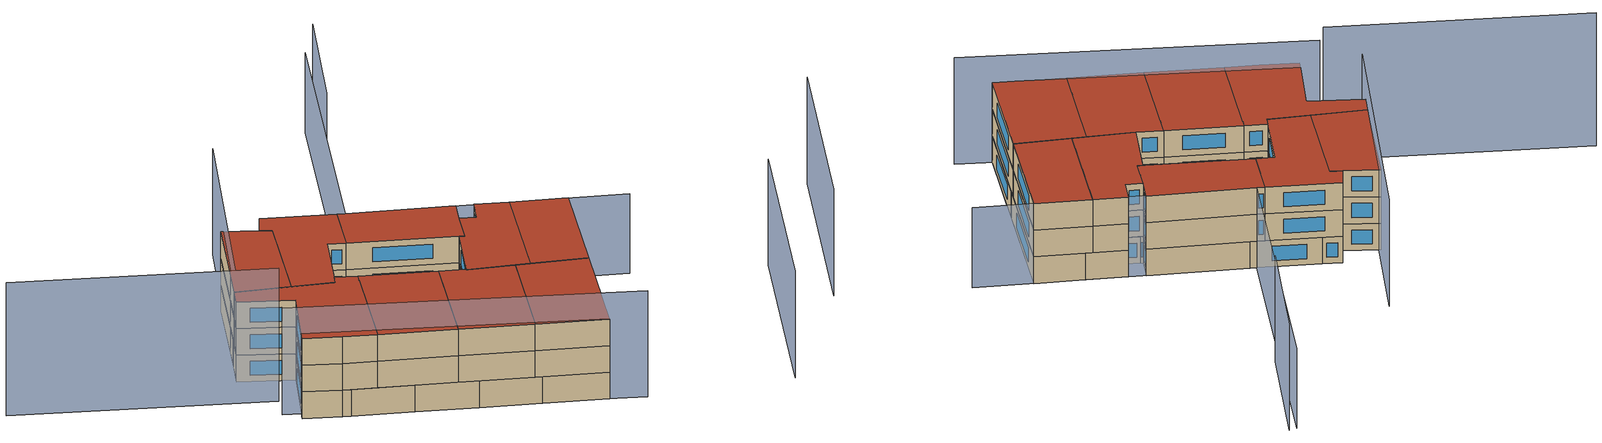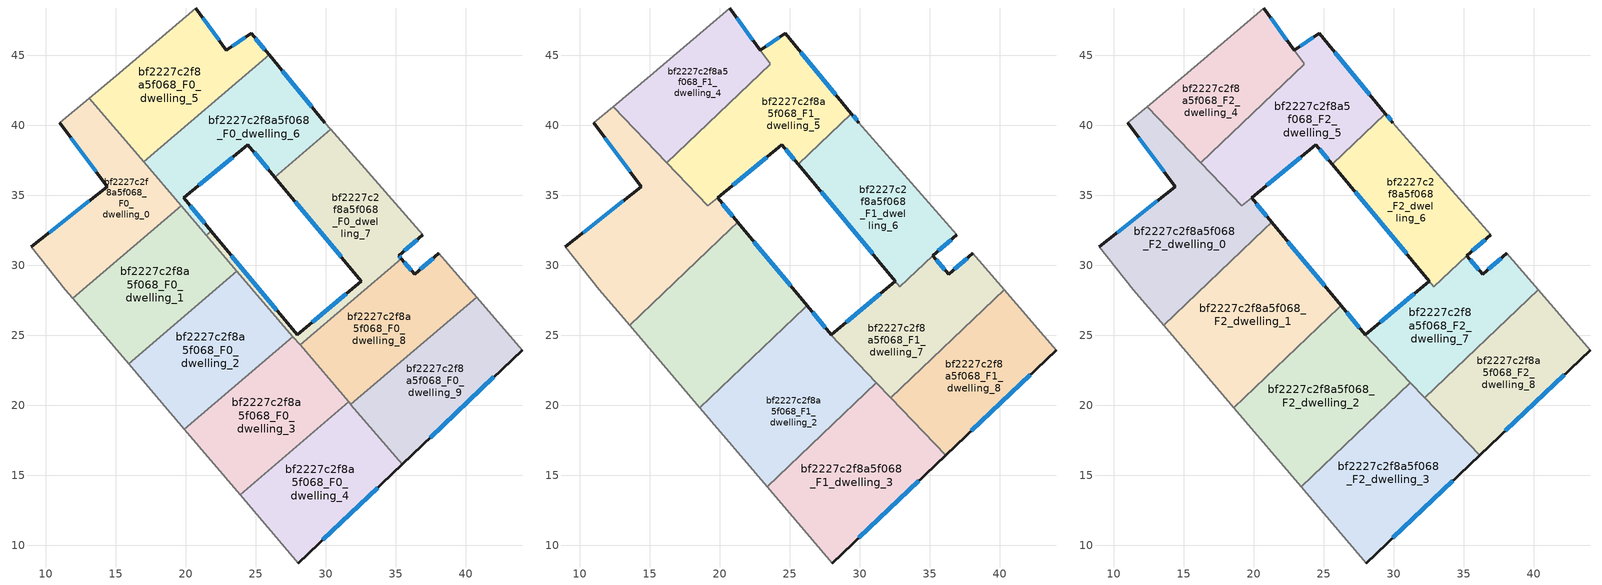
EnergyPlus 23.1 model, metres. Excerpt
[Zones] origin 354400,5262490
bf2227c2f8a5f068_F0_dwelling_0
 floor ground (EU_floor_Construction): 13.12,41.93 19.67,34.26 11.93,27.64 11.4,28.27 8.99,31.33 14.4,35.61 11,40.16 z0
 wall outside (EU_wall_Construction): 11,40.16 14.4,35.61 8.99,31.33 z0:3
 wall to bf2227c2f8a5f068_F0_dwelling_1 (EU_wall_Construction): 11.93,27.64 19.67,34.26 z0:3
 wall adiabatic (EU_wall_Construction): 8.99,31.33 11.4,28.27 11.93,27.64 / 13.12,41.93 11,40.16 z0:3
 wall to bf2227c2f8a5f068_F0_dwelling_5 (EU_wall_Construction): 17.01,37.38 13.12,41.93 z0:3
 wall to bf2227c2f8a5f068_F0_dwelling_6 (EU_wall_Construction): 19.67,34.26 17.01,37.38 z0:3
 window (EU_Window_Construction): 13.13,34.6 10.26,32.33 / 11.8,39.09 13.6,36.68 z0.7:2.3
bf2227c2f8a5f068_F0_dwelling_1
 floor ground (EU_floor_Construction): 19.67,34.26 23.67,29.58 15.92,22.96 11.93,27.64 z0
 wall to bf2227c2f8a5f068_F0_dwelling_2 (EU_wall_Construction): 15.92,22.96 23.67,29.58 z0:3
 wall adiabatic (EU_wall_Construction): 11.93,27.64 15.92,22.96 z0:3
 wall to bf2227c2f8a5f068_F0_dwelling_7 (EU_wall_Construction): 23.67,29.58 21.49,32.13 z0:3
 wall to bf2227c2f8a5f068_F0_dwelling_6 (EU_wall_Construction): 21.49,32.13 19.67,34.26 z0:3
bf2227c2f8a5f068_F0_dwelling_2
 floor ground (EU_floor_Construction): 23.67,29.58 27.66,24.91 19.91,18.29 15.92,22.96 z0
 wall to bf2227c2f8a5f068_F0_dwelling_3 (EU_wall_Construction): 19.91,18.29 27.66,24.91 z0:3
 wall adiabatic (EU_wall_Construction): 15.92,22.96 19.91,18.29 z0:3
 wall to bf2227c2f8a5f068_F0_dwelling_7 (EU_wall_Construction): 27.66,24.91 23.67,29.58 z0:3
bf2227c2f8a5f068_F0_dwelling_3
 floor ground (EU_floor_Construction): 27.66,24.91 31.65,20.24 23.9,13.62 19.91,18.29 z0
 wall to bf2227c2f8a5f068_F0_dwelling_4 (EU_wall_Construction): 23.9,13.62 31.65,20.24 z0:3
 wall adiabatic (EU_wall_Construction): 19.91,18.29 23.9,13.62 z0:3
 wall to bf2227c2f8a5f068_F0_dwelling_8 (EU_wall_Construction): 31.65,20.24 28.17,24.31 z0:3
 wall to bf2227c2f8a5f068_F0_dwelling_7 (EU_wall_Construction): 28.17,24.31 27.66,24.91 z0:3
 ceiling adiabatic (EU_roof_Construction): 31.65,20.24 30.81,21.23 23.42,14.18 23.9,13.62 z3
bf2227c2f8a5f068_F0_dwelling_4
 floor ground (EU_floor_Construction): 31.65,20.24 35.46,15.78 28.06,8.74 23.9,13.62 z0
 wall outside (EU_wall_Construction): 28.06,8.74 35.46,15.78 z0:3
 wall adiabatic (EU_wall_Construction): 23.9,13.62 28.06,8.74 z0:3
 wall to bf2227c2f8a5f068_F0_dwelling_9 (EU_wall_Construction): 35.46,15.78 31.81,20.06 z0:3
 wall to bf2227c2f8a5f068_F0_dwelling_8 (EU_wall_Construction): 31.81,20.06 31.65,20.24 z0:3
 window (EU_Window_Construction): 29.8,10.39 33.72,14.13 z0.7:2.3
 ceiling adiabatic (EU_roof_Construction): 35.46,15.78 31.65,20.24 23.9,13.62 28.06,8.74 z3
bf2227c2f8a5f068_F0_dwelling_5
 floor ground (EU_floor_Construction): 24.69,46.57 25.96,45.03 17.01,37.38 13.12,41.93 15.04,43.52 20.73,48.37 22.9,45.36 z0
 wall outside (EU_wall_Construction): 25.96,45.03 24.69,46.57 22.9,45.36 20.73,48.37 z0:3
 wall to bf2227c2f8a5f068_F0_dwelling_6 (EU_wall_Construction): 17.01,37.38 25.96,45.03 z0:3
 wall adiabatic (EU_wall_Construction): 20.73,48.37 15.04,43.52 13.12,41.93 z0:3
 window (EU_Window_Construction): 25.67,45.39 24.99,46.21 / 22.39,46.07 21.24,47.67 / 24.27,46.29 23.32,45.65 z0.7:2.3
bf2227c2f8a5f068_F0_dwelling_6
 floor ground (EU_floor_Construction): 25.96,45.03 29.94,40.19 30.36,39.71 26.37,36.3 24.45,38.61 19.85,34.81 21.83,32.43 21.49,32.13 17.01,37.38 z0
 wall outside (EU_wall_Construction): 21.83,32.43 19.85,34.81 24.45,38.61 26.37,36.3 / 29.94,40.19 25.96,45.03 z0:3
 wall to bf2227c2f8a5f068_F0_dwelling_7 (EU_wall_Construction): 21.49,32.13 21.83,32.43 / 26.37,36.3 30.36,39.71 z0:3
 wall adiabatic (EU_wall_Construction): 30.36,39.71 29.94,40.19 z0:3
 window (EU_Window_Construction): 24.9,38.07 25.92,36.84 / 20.93,35.7 23.37,37.71 / 21.37,32.99 20.32,34.25 / 29.01,41.33 26.9,43.89 z0.7:2.3
bf2227c2f8a5f068_F0_dwelling_7
 floor ground (EU_floor_Construction): 30.36,39.71 36.96,32.19 35.22,30.69 35.39,30.48 28.17,24.31 21.49,32.13 21.83,32.43 27.97,25.05 32.56,28.85 26.37,36.3 z0
 wall outside (EU_wall_Construction): 26.37,36.3 32.56,28.85 27.97,25.05 21.83,32.43 / 35.39,30.48 35.22,30.69 36.96,32.19 z0:3
 wall to bf2227c2f8a5f068_F0_dwelling_8 (EU_wall_Construction): 28.17,24.31 35.39,30.48 z0:3
 wall adiabatic (EU_wall_Construction): 36.96,32.19 30.36,39.71 z0:3
 window (EU_Window_Construction): 26.53,26.78 23.27,30.7 / 31.48,27.96 29.05,25.95 / 27.82,34.55 31.11,30.6 / 35.62,31.04 36.55,31.84 / 35.35,30.53 35.26,30.64 z0.7:2.3
bf2227c2f8a5f068_F0_dwelling_8
 floor ground (EU_floor_Construction): 38.08,30.85 40.78,27.72 31.81,20.06 28.17,24.31 35.39,30.48 36.36,29.37 z0
 wall outside (EU_wall_Construction): 38.08,30.85 36.36,29.37 35.39,30.48 z0:3
 wall to bf2227c2f8a5f068_F0_dwelling_9 (EU_wall_Construction): 31.81,20.06 40.78,27.72 z0:3
 wall adiabatic (EU_wall_Construction): 40.78,27.72 38.08,30.85 z0:3
 window (EU_Window_Construction): 36.13,29.63 35.62,30.22 / 37.68,30.5 36.76,29.72 z0.7:2.3
bf2227c2f8a5f068_F0_dwelling_9
 floor ground (EU_floor_Construction): 40.78,27.72 44.03,23.94 35.46,15.78 31.81,20.06 z0
 wall outside (EU_wall_Construction): 35.46,15.78 44.03,23.94 z0:3
 wall adiabatic (EU_wall_Construction): 44.03,23.94 40.78,27.72 z0:3
 window (EU_Window_Construction): 37.47,17.7 42.02,22.03 z0.7:2.3
bf2227c2f8a5f068_F1_dwelling_0
 floor to bf2227c2f8a5f068_F0_dwelling_0 (EU_floor_Construction): 19.47,34.49 19.67,34.26 11.93,27.64 11.4,28.27 8.99,31.33 14.4,35.61 11,40.16 12.41,41.33 19.16,34.24 z3
 floor to bf2227c2f8a5f068_F0_dwelling_1 (EU_floor_Construction): 19.67,34.26 20.95,32.76 20.75,32.57 20.76,32.56 13.58,25.72 11.93,27.64 z3
 floor to bf2227c2f8a5f068_F0_dwelling_6 (EU_floor_Construction): 19.85,34.81 21.29,33.08 20.95,32.76 19.47,34.49 z3
 wall outside (EU_wall_Construction): 21.29,33.08 19.85,34.81 / 11,40.16 14.4,35.61 8.99,31.33 z3:6
 wall to bf2227c2f8a5f068_F1_dwelling_5 (EU_wall_Construction): 19.85,34.81 19.16,34.24 16.21,37.33 z3:6
 wall to bf2227c2f8a5f068_F1_dwelling_1 (EU_wall_Construction): 13.58,25.72 20.76,32.56 20.75,32.57 21.29,33.08 z3:6
 wall adiabatic (EU_wall_Construction): 8.99,31.33 11.4,28.27 13.58,25.72 / 12.41,41.33 11,40.16 z3:6
 wall to bf2227c2f8a5f068_F1_dwelling_4 (EU_wall_Construction): 16.21,37.33 12.41,41.33 z3:6
 window (EU_Window_Construction): 20.95,33.49 20.19,34.4 / 13.13,34.6 10.26,32.33 / 11.8,39.09 13.6,36.68 z3.7:5.3
bf2227c2f8a5f068_F1_dwelling_1
 floor to bf2227c2f8a5f068_F0_dwelling_1 (EU_floor_Construction): 20.95,32.76 23.67,29.58 15.92,22.97 13.58,25.72 20.76,32.56 20.75,32.57 z3
 floor to bf2227c2f8a5f068_F0_dwelling_2 (EU_floor_Construction): 23.67,29.58 25.98,26.87 18.59,19.83 15.92,22.97 z3
 floor to bf2227c2f8a5f068_F0_dwelling_7 (EU_floor_Construction): 21.83,32.43 26.25,27.12 25.98,26.87 21.49,32.13 z3
 floor to bf2227c2f8a5f068_F0_dwelling_6 (EU_floor_Construction): 21.29,33.08 21.83,32.43 21.49,32.13 20.95,32.76 z3
 wall outside (EU_wall_Construction): 26.25,27.12 21.29,33.08 z3:6
 wall adiabatic (EU_wall_Construction): 13.58,25.72 18.59,19.83 z3:6
 wall to bf2227c2f8a5f068_F1_dwelling_2 (EU_wall_Construction): 18.59,19.83 26.09,26.97 26.25,27.12 z3:6
 window (EU_Window_Construction): 25.08,28.52 22.45,31.68 z3.7:5.3
bf2227c2f8a5f068_F1_dwelling_2
 floor to bf2227c2f8a5f068_F0_dwelling_2 (EU_floor_Construction): 25.98,26.87 27.66,24.91 19.91,18.29 18.59,19.83 z3
 floor to bf2227c2f8a5f068_F0_dwelling_3 (EU_floor_Construction): 27.66,24.91 30.81,21.23 23.42,14.18 19.91,18.29 z3
 floor to bf2227c2f8a5f068_F0_dwelling_8 (EU_floor_Construction): 28.42,24.52 31.2,21.6 30.81,21.23 28.17,24.31 z3
 floor to bf2227c2f8a5f068_F0_dwelling_7 (EU_floor_Construction): 27.97,25.05 27.94,25.03 28.42,24.52 28.17,24.31 25.98,26.87 26.09,26.97 26.25,27.12 z3
 wall outside (EU_wall_Construction): 27.97,25.05 26.25,27.12 z3:6
 wall to bf2227c2f8a5f068_F1_dwelling_3 (EU_wall_Construction): 23.42,14.18 31.2,21.6 z3:6
 wall adiabatic (EU_wall_Construction): 18.59,19.83 23.42,14.18 z3:6
 wall to bf2227c2f8a5f068_F1_dwelling_7 (EU_wall_Construction): 31.2,21.6 27.94,25.03 27.97,25.05 z3:6
 window (EU_Window_Construction): 27.56,25.54 26.65,26.64 z3.7:5.3
bf2227c2f8a5f068_F1_dwelling_3
 floor to bf2227c2f8a5f068_F0_dwelling_9 (EU_floor_Construction): 32.29,20.46 36.13,16.42 35.46,15.78 31.81,20.06 z3
 floor to bf2227c2f8a5f068_F0_dwelling_8 (EU_floor_Construction): 31.2,21.6 32.29,20.46 31.81,20.06 30.81,21.23 z3
 floor adiabatic (EU_floor_Construction): 30.81,21.23 35.46,15.78 28.06,8.74 23.42,14.18 z3
 wall outside (EU_wall_Construction): 28.06,8.74 36.14,16.42 z3:6
 wall adiabatic (EU_wall_Construction): 23.42,14.18 28.06,8.74 z3:6
 wall to bf2227c2f8a5f068_F1_dwelling_8 (EU_wall_Construction): 36.14,16.42 32.22,20.53 z3:6
 wall to bf2227c2f8a5f068_F1_dwelling_7 (EU_wall_Construction): 32.22,20.53 31.2,21.6 z3:6
 window (EU_Window_Construction): 29.96,10.54 34.24,14.62 z3.7:5.3
bf2227c2f8a5f068_F1_dwelling_4
 floor to bf2227c2f8a5f068_F0_dwelling_5 (EU_floor_Construction): 20.73,48.37 22.9,45.37 23.6,44.37 16.67,37.77 13.12,41.93 15.04,43.52 z3
 floor to bf2227c2f8a5f068_F0_dwelling_0 (EU_floor_Construction): 13.12,41.93 16.67,37.77 16.21,37.33 12.41,41.33 z3
 wall outside (EU_wall_Construction): 22.9,45.37 20.73,48.37 z3:6
 wall adiabatic (EU_wall_Construction): 20.73,48.37 15.04,43.52 12.41,41.33 z3:6
 wall to bf2227c2f8a5f068_F1_dwelling_5 (EU_wall_Construction): 23.6,44.38 22.9,45.36 / 16.21,37.33 23.6,44.37 z3:6
 window (EU_Window_Construction): 22.39,46.07 21.24,47.67 z3.7:5.3
bf2227c2f8a5f068_F1_dwelling_5
 floor to bf2227c2f8a5f068_F0_dwelling_6 (EU_floor_Construction): 25.96,45.03 29.42,40.83 25.61,37.2 24.45,38.61 19.47,34.49 17.01,37.38 z3
 floor to bf2227c2f8a5f068_F0_dwelling_5 (EU_floor_Construction): 24.69,46.57 25.96,45.03 17.01,37.38 16.67,37.77 23.6,44.37 22.9,45.36 z3
 floor to bf2227c2f8a5f068_F0_dwelling_0 (EU_floor_Construction): 16.67,37.77 19.47,34.49 19.16,34.24 16.21,37.33 z3
 wall outside (EU_wall_Construction): 29.42,40.83 24.69,46.57 22.9,45.36 / 19.86,34.81 24.45,38.61 25.61,37.2 z3:6
 wall to bf2227c2f8a5f068_F1_dwelling_6 (EU_wall_Construction): 25.61,37.2 29.42,40.83 z3:6
 window (EU_Window_Construction): 24.27,46.29 23.32,45.65 / 28.31,42.18 25.8,45.22 / 24.72,38.28 25.34,37.53 / 20.94,35.7 23.37,37.72 z3.7:5.3
bf2227c2f8a5f068_F1_dwelling_6
 floor to bf2227c2f8a5f068_F0_dwelling_7 (EU_floor_Construction): 30.36,39.71 36.96,32.19 35.22,30.69 32.88,28.47 26.37,36.3 z3
 floor to bf2227c2f8a5f068_F0_dwelling_6 (EU_floor_Construction): 29.94,40.19 30.36,39.71 26.37,36.3 25.61,37.2 29.42,40.83 z3
 wall outside (EU_wall_Construction): 29.94,40.19 29.42,40.83 / 35.22,30.69 36.96,32.19 / 25.61,37.2 32.56,28.85 z3:6
 wall adiabatic (EU_wall_Construction): 36.96,32.19 29.94,40.19 z3:6
 wall to bf2227c2f8a5f068_F1_dwelling_7 (EU_wall_Construction): 32.56,28.85 32.88,28.47 35.22,30.69 z3:6
 window (EU_Window_Construction): 29.82,40.34 29.54,40.68 / 35.62,31.04 36.55,31.84 / 27.25,35.24 30.93,30.81 z3.7:5.3
bf2227c2f8a5f068_F1_dwelling_7
 floor to bf2227c2f8a5f068_F0_dwelling_8 (EU_floor_Construction): 38.08,30.85 40.33,28.25 32.22,20.53 28.42,24.52 35.39,30.48 36.36,29.37 z3
 floor to bf2227c2f8a5f068_F0_dwelling_7 (EU_floor_Construction): 35.22,30.69 35.39,30.48 28.42,24.52 27.94,25.03 27.97,25.06 32.56,28.85 32.88,28.47 z3
 wall outside (EU_wall_Construction): 32.56,28.85 27.97,25.06 / 38.08,30.85 36.36,29.37 35.22,30.69 z3:6
 wall adiabatic (EU_wall_Construction): 40.33,28.25 38.08,30.85 z3:6
 wall to bf2227c2f8a5f068_F1_dwelling_8 (EU_wall_Construction): 32.22,20.53 40.33,28.25 z3:6
 window (EU_Window_Construction): 31.48,27.96 29.05,25.95 / 36.09,29.68 35.48,30.38 / 37.68,30.5 36.76,29.72 z3.7:5.3
bf2227c2f8a5f068_F1_dwelling_8
 floor to bf2227c2f8a5f068_F0_dwelling_9 (EU_floor_Construction): 40.78,27.72 44.03,23.94 36.13,16.42 32.29,20.46 z3
 floor to bf2227c2f8a5f068_F0_dwelling_8 (EU_floor_Construction): 40.33,28.25 40.78,27.72 32.29,20.46 32.22,20.53 z3
 wall outside (EU_wall_Construction): 36.14,16.42 44.03,23.94 z3:6
 wall adiabatic (EU_wall_Construction): 44.03,23.94 40.33,28.25 z3:6
 window (EU_Window_Construction): 37.99,18.19 42.18,22.18 z3.7:5.3
bf2227c2f8a5f068_F2_dwelling_0
 floor to bf2227c2f8a5f068_F1_dwelling_0 (EU_floor_Construction): 19.85,34.81 21.29,33.08 20.75,32.57 20.76,32.56 13.58,25.72 11.4,28.27 8.99,31.33 14.4,35.61 11,40.16 12.41,41.33 19.16,34.24 z6
 wall outside (EU_wall_Construction): 21.29,33.08 19.85,34.81 / 11,40.16 14.4,35.61 8.99,31.33 z6:9
 wall to bf2227c2f8a5f068_F2_dwelling_5 (EU_wall_Construction): 19.85,34.81 19.16,34.24 16.21,37.33 z6:9
 wall to bf2227c2f8a5f068_F2_dwelling_1 (EU_wall_Construction): 13.58,25.72 20.76,32.56 20.75,32.57 21.29,33.08 z6:9
 wall adiabatic (EU_wall_Construction): 8.99,31.33 11.4,28.27 13.58,25.72 / 12.41,41.33 11,40.16 z6:9
 wall to bf2227c2f8a5f068_F2_dwelling_4 (EU_wall_Construction): 16.21,37.33 12.41,41.33 z6:9
 window (EU_Window_Construction): 20.95,33.49 20.19,34.4 / 13.13,34.6 10.26,32.33 / 11.8,39.09 13.6,36.68 z6.7:8.3
 roof outside (EU_roof_Construction): 20.76,32.56 20.75,32.57 21.29,33.08 19.85,34.81 19.16,34.24 12.41,41.33 11,40.16 14.4,35.61 8.99,31.33 11.4,28.27 13.58,25.72 z9
bf2227c2f8a5f068_F2_dwelling_1
 floor to bf2227c2f8a5f068_F1_dwelling_1 (EU_floor_Construction): 21.29,33.08 26.25,27.12 18.59,19.83 13.58,25.72 20.76,32.56 20.75,32.57 z6
 wall outside (EU_wall_Construction): 26.25,27.12 21.29,33.08 z6:9
 wall adiabatic (EU_wall_Construction): 13.58,25.72 18.59,19.83 z6:9
 wall to bf2227c2f8a5f068_F2_dwelling_2 (EU_wall_Construction): 18.59,19.83 26.09,26.97 26.25,27.12 z6:9
 window (EU_Window_Construction): 25.08,28.52 22.45,31.68 z6.7:8.3
 roof outside (EU_roof_Construction): 26.25,27.12 21.29,33.08 20.75,32.57 20.76,32.56 13.58,25.72 18.59,19.83 z9
bf2227c2f8a5f068_F2_dwelling_2
 floor to bf2227c2f8a5f068_F1_dwelling_2 (EU_floor_Construction): 27.97,25.05 27.94,25.03 31.2,21.6 23.42,14.18 18.59,19.83 26.09,26.97 26.25,27.12 z6
 wall outside (EU_wall_Construction): 27.97,25.05 26.25,27.12 z6:9
 wall to bf2227c2f8a5f068_F2_dwelling_3 (EU_wall_Construction): 23.42,14.18 31.2,21.6 z6:9
 wall adiabatic (EU_wall_Construction): 18.59,19.83 23.42,14.18 z6:9
 wall to bf2227c2f8a5f068_F2_dwelling_7 (EU_wall_Construction): 31.2,21.6 27.94,25.03 27.97,25.05 z6:9
 window (EU_Window_Construction): 27.56,25.54 26.65,26.64 z6.7:8.3
 roof outside (EU_roof_Construction): 31.2,21.6 27.94,25.03 27.97,25.05 26.25,27.12 26.09,26.97 18.59,19.83 23.42,14.18 z9
bf2227c2f8a5f068_F2_dwelling_3
 floor to bf2227c2f8a5f068_F1_dwelling_3 (EU_floor_Construction): 31.2,21.6 36.14,16.42 28.06,8.74 23.42,14.18 z6
 wall outside (EU_wall_Construction): 28.06,8.74 36.14,16.42 z6:9
 wall adiabatic (EU_wall_Construction): 23.42,14.18 28.06,8.74 z6:9
 wall to bf2227c2f8a5f068_F2_dwelling_8 (EU_wall_Construction): 36.14,16.42 32.22,20.53 z6:9
 wall to bf2227c2f8a5f068_F2_dwelling_7 (EU_wall_Construction): 32.22,20.53 31.2,21.6 z6:9
 window (EU_Window_Construction): 29.96,10.54 34.24,14.62 z6.7:8.3
 roof outside (EU_roof_Construction): 36.14,16.42 31.2,21.6 23.42,14.18 28.06,8.74 z9
bf2227c2f8a5f068_F2_dwelling_4
 floor to bf2227c2f8a5f068_F1_dwelling_4 (EU_floor_Construction): 20.73,48.37 22.9,45.36 23.6,44.37 16.21,37.33 12.41,41.33 15.04,43.52 z6
 wall outside (EU_wall_Construction): 22.9,45.37 20.73,48.37 z6:9
 wall adiabatic (EU_wall_Construction): 20.73,48.37 15.04,43.52 12.41,41.33 z6:9
 wall to bf2227c2f8a5f068_F2_dwelling_5 (EU_wall_Construction): 23.6,44.38 22.9,45.36 / 16.21,37.33 23.6,44.37 z6:9
 window (EU_Window_Construction): 22.39,46.07 21.24,47.67 z6.7:8.3
 roof outside (EU_roof_Construction): 23.6,44.37 22.9,45.36 20.73,48.37 15.04,43.52 12.41,41.33 16.21,37.33 z9
bf2227c2f8a5f068_F2_dwelling_5
 floor to bf2227c2f8a5f068_F1_dwelling_5 (EU_floor_Construction): 24.69,46.57 29.42,40.83 25.61,37.2 24.45,38.61 19.16,34.24 16.21,37.33 23.61,44.38 22.9,45.36 z6
 wall outside (EU_wall_Construction): 29.42,40.83 24.69,46.57 22.9,45.36 / 19.86,34.81 24.45,38.61 25.61,37.2 z6:9
 wall to bf2227c2f8a5f068_F2_dwelling_6 (EU_wall_Construction): 25.61,37.2 29.42,40.83 z6:9
 window (EU_Window_Construction): 24.27,46.29 23.32,45.65 / 28.31,42.18 25.8,45.22 / 24.72,38.28 25.34,37.53 / 20.94,35.7 23.37,37.72 z6.7:8.3
 roof outside (EU_roof_Construction): 25.61,37.2 29.42,40.83 24.69,46.57 22.9,45.36 23.61,44.38 16.21,37.33 19.16,34.24 24.45,38.61 z9
bf2227c2f8a5f068_F2_dwelling_6
 floor to bf2227c2f8a5f068_F1_dwelling_6 (EU_floor_Construction): 29.94,40.19 36.96,32.19 35.22,30.69 32.88,28.47 25.61,37.2 29.42,40.83 z6
 wall outside (EU_wall_Construction): 29.94,40.19 29.42,40.83 / 35.22,30.69 36.96,32.19 / 25.61,37.2 32.56,28.85 z6:9
 wall adiabatic (EU_wall_Construction): 36.96,32.19 29.94,40.19 z6:9
 wall to bf2227c2f8a5f068_F2_dwelling_7 (EU_wall_Construction): 32.56,28.85 32.88,28.47 35.22,30.69 z6:9
 window (EU_Window_Construction): 29.82,40.34 29.54,40.68 / 35.62,31.04 36.55,31.84 / 27.25,35.24 30.93,30.81 z6.7:8.3
 roof outside (EU_roof_Construction): 35.22,30.69 36.96,32.19 29.94,40.19 29.42,40.83 25.61,37.2 32.88,28.47 z9
bf2227c2f8a5f068_F2_dwelling_7
 floor to bf2227c2f8a5f068_F1_dwelling_7 (EU_floor_Construction): 38.08,30.85 40.33,28.25 32.22,20.53 27.94,25.03 27.97,25.06 32.56,28.85 32.88,28.47 35.22,30.69 36.36,29.37 z6
 wall outside (EU_wall_Construction): 32.56,28.85 27.97,25.06 / 38.08,30.85 36.36,29.37 35.22,30.69 z6:9
 wall adiabatic (EU_wall_Construction): 40.33,28.25 38.08,30.85 z6:9
 wall to bf2227c2f8a5f068_F2_dwelling_8 (EU_wall_Construction): 32.22,20.53 40.33,28.25 z6:9
 window (EU_Window_Construction): 31.48,27.96 29.05,25.95 / 36.09,29.68 35.48,30.38 / 37.68,30.5 36.76,29.72 z6.7:8.3
 roof outside (EU_roof_Construction): 40.33,28.25 38.08,30.85 36.36,29.37 35.22,30.69 32.88,28.47 32.56,28.85 27.97,25.06 27.94,25.03 32.22,20.53 z9
bf2227c2f8a5f068_F2_dwelling_8
 floor to bf2227c2f8a5f068_F1_dwelling_8 (EU_floor_Construction): 40.33,28.25 44.03,23.94 36.14,16.42 32.22,20.53 z6
 wall outside (EU_wall_Construction): 36.14,16.42 44.03,23.94 z6:9
 wall adiabatic (EU_wall_Construction): 44.03,23.94 40.33,28.25 z6:9
 window (EU_Window_Construction): 37.99,18.19 42.18,22.18 z6.7:8.3
 roof outside (EU_roof_Construction): 44.03,23.94 40.33,28.25 32.22,20.53 36.14,16.42 z9
shading: 8.54,33.28 30.34,5.87 / 40.97,-3.96 56.34,9.2 / 52.6,58.77 43.07,50.93 / 28.79,54.56 8.39,38.05 z0:12; 47.87,19.46 29.94,40.19 / 29.94,40.19 51.91,59.2 z0:9; -6.12,55.25 10.36,34.94 z0:15
[Building]
EU S2 Campaign: North Axis=0; Terrain=City; Solar Distribution=FullExterior
[Site:Location]
Budapest.Ferenc.Liszt.Intl.AP: Latitude=47.437; Longitude=19.256; Time Zone=1; Elevation=185
[SizingPeriod:WeatherFileDays]
AnnualSizingPeriod: Begin Month=1; Begin Day of Month=1; End Month=12; End Day of Month=31; Day of Week for Start Day=Monday; Use Weather File Daylight Saving Period=No; Use Weather File Rain and Snow Indicators=No
[MATERIAL]
EU_InternalMass_Material: Roughness=MediumRough; Thickness=0.1; Conductivity=1; Density=1800; Specific Heat=900; Thermal Absorptance=0.9; Solar Absorptance=0.7; Visible Absorptance=0.7
[MATERIAL:NOMASS] Roughness=MediumRough; Thermal Absorptance=0.9; Solar Absorptance=0.7; Visible Absorptance=0.7
Name | Thermal Resistance
EU_wall_NoMass | 0.832559
EU_roof_NoMass | 1.39638
EU_floor_NoMass | 0.872794
[WINDOWMATERIAL:SIMPLEGLAZINGSYSTEM]
EU_Window_SimpleGlazing: UFactor=2.79869; Solar Heat Gain Coefficient=0.75; Visible Transmittance=0.75
[CONSTRUCTION]
EU_wall_Construction: EU_wall_NoMass
EU_roof_Construction: EU_roof_NoMass
EU_floor_Construction: EU_floor_NoMass
EU_Window_Construction: EU_Window_SimpleGlazing
EU_InternalMass_Construction: EU_InternalMass_Material
[ZONE] Type=1; Multiplier=1; Ceiling Height=autocalculate; Floor Area=autocalculate; Part of Total Floor Area=Yes
Name | Volume
bf2227c2f8a5f068_F0_dwelling_0 | 187.867
bf2227c2f8a5f068_F1_dwelling_0; bf2227c2f8a5f068_F2_dwelling_0 | 240.4
bf2227c2f8a5f068_F0_dwelling_1; bf2227c2f8a5f068_F0_dwelling_3 | 187.876
bf2227c2f8a5f068_F1_dwelling_1; bf2227c2f8a5f068_F2_dwelling_1 | 245.988
bf2227c2f8a5f068_F0_dwelling_2; bf2227c2f8a5f068_F0_dwelling_9 | 187.852
bf2227c2f8a5f068_F1_dwelling_2; bf2227c2f8a5f068_F2_dwelling_2 | 235.871
bf2227c2f8a5f068_F1_dwelling_3; bf2227c2f8a5f068_F2_dwelling_3 | 234.833
bf2227c2f8a5f068_F0_dwelling_4; bf2227c2f8a5f068_F0_dwelling_7 | 187.859
bf2227c2f8a5f068_F1_dwelling_4 | 164.341
bf2227c2f8a5f068_F2_dwelling_4 | 164.342
bf2227c2f8a5f068_F0_dwelling_5 | 187.864
bf2227c2f8a5f068_F1_dwelling_5 | 205.82
bf2227c2f8a5f068_F2_dwelling_5 | 205.763
bf2227c2f8a5f068_F0_dwelling_6 | 187.844
bf2227c2f8a5f068_F1_dwelling_6; bf2227c2f8a5f068_F2_dwelling_6 | 183.286
bf2227c2f8a5f068_F1_dwelling_7; bf2227c2f8a5f068_F2_dwelling_7 | 180.221
bf2227c2f8a5f068_F0_dwelling_8 | 187.851
bf2227c2f8a5f068_F1_dwelling_8; bf2227c2f8a5f068_F2_dwelling_8 | 187.87
[INTERNALMASS] Construction=EU_InternalMass_Construction
Name | Zone or ZoneList | Surface Area
bf2227c2f8a5f068_F0_dwelling_0_EU_InternalMass | bf2227c2f8a5f068_F0_dwelling_0 | 62.6223
bf2227c2f8a5f068_F0_dwelling_1_EU_InternalMass | bf2227c2f8a5f068_F0_dwelling_1 | 62.6251
bf2227c2f8a5f068_F0_dwelling_2_EU_InternalMass | bf2227c2f8a5f068_F0_dwelling_2 | 62.6174
bf2227c2f8a5f068_F0_dwelling_3_EU_InternalMass | bf2227c2f8a5f068_F0_dwelling_3 | 62.6252
bf2227c2f8a5f068_F0_dwelling_4_EU_InternalMass | bf2227c2f8a5f068_F0_dwelling_4 | 62.6195
bf2227c2f8a5f068_F0_dwelling_5_EU_InternalMass | bf2227c2f8a5f068_F0_dwelling_5 | 62.6212
bf2227c2f8a5f068_F0_dwelling_6_EU_InternalMass | bf2227c2f8a5f068_F0_dwelling_6 | 62.6144
bf2227c2f8a5f068_F0_dwelling_7_EU_InternalMass | bf2227c2f8a5f068_F0_dwelling_7 | 62.6197
bf2227c2f8a5f068_F0_dwelling_8_EU_InternalMass | bf2227c2f8a5f068_F0_dwelling_8 | 62.6169
bf2227c2f8a5f068_F0_dwelling_9_EU_InternalMass | bf2227c2f8a5f068_F0_dwelling_9 | 62.6174
bf2227c2f8a5f068_F1_dwelling_0_EU_InternalMass | bf2227c2f8a5f068_F1_dwelling_0 | 80.1331
bf2227c2f8a5f068_F1_dwelling_1_EU_InternalMass | bf2227c2f8a5f068_F1_dwelling_1 | 81.9963
bf2227c2f8a5f068_F1_dwelling_2_EU_InternalMass | bf2227c2f8a5f068_F1_dwelling_2 | 78.6237
bf2227c2f8a5f068_F1_dwelling_3_EU_InternalMass | bf2227c2f8a5f068_F1_dwelling_3 | 78.2774
bf2227c2f8a5f068_F1_dwelling_4_EU_InternalMass | bf2227c2f8a5f068_F1_dwelling_4 | 54.7833
bf2227c2f8a5f068_F1_dwelling_5_EU_InternalMass | bf2227c2f8a5f068_F1_dwelling_5 | 68.606
bf2227c2f8a5f068_F1_dwelling_6_EU_InternalMass | bf2227c2f8a5f068_F1_dwelling_6 | 61.0946
bf2227c2f8a5f068_F1_dwelling_7_EU_InternalMass | bf2227c2f8a5f068_F1_dwelling_7 | 60.0768
bf2227c2f8a5f068_F1_dwelling_8_EU_InternalMass | bf2227c2f8a5f068_F1_dwelling_8 | 62.6232
bf2227c2f8a5f068_F2_dwelling_0_EU_InternalMass | bf2227c2f8a5f068_F2_dwelling_0 | 80.1331
bf2227c2f8a5f068_F2_dwelling_1_EU_InternalMass | bf2227c2f8a5f068_F2_dwelling_1 | 81.9963
bf2227c2f8a5f068_F2_dwelling_2_EU_InternalMass | bf2227c2f8a5f068_F2_dwelling_2 | 78.6237
bf2227c2f8a5f068_F2_dwelling_3_EU_InternalMass | bf2227c2f8a5f068_F2_dwelling_3 | 78.2774
bf2227c2f8a5f068_F2_dwelling_4_EU_InternalMass | bf2227c2f8a5f068_F2_dwelling_4 | 54.7833
bf2227c2f8a5f068_F2_dwelling_5_EU_InternalMass | bf2227c2f8a5f068_F2_dwelling_5 | 68.606
bf2227c2f8a5f068_F2_dwelling_6_EU_InternalMass | bf2227c2f8a5f068_F2_dwelling_6 | 61.0946
bf2227c2f8a5f068_F2_dwelling_7_EU_InternalMass | bf2227c2f8a5f068_F2_dwelling_7 | 60.0768
bf2227c2f8a5f068_F2_dwelling_8_EU_InternalMass | bf2227c2f8a5f068_F2_dwelling_8 | 62.6232
[OTHEREQUIPMENT] Fuel Type=Electricity; Design Level Calculation Method=Watts/Area; Power per Zone Floor Area=1; Fraction Latent=0; Fraction Radiant=0; Fraction Lost=0; Carbon Dioxide Generation Rate=0; EndUse Subcategory=EU_Step8_InternalGains
Name | Zone or ZoneList or Space or SpaceList | Schedule
EU_Step8_InternalGain_bf2227c2f8a5f068_F0_dwelling_0_f000 | bf2227c2f8a5f068_F0_dwelling_0 | EU_Step8_GainSchedule_bf2227c2f8a5f068_F0_dwelling_0_f000
EU_Step8_InternalGain_bf2227c2f8a5f068_F0_dwelling_1_f000 | bf2227c2f8a5f068_F0_dwelling_1 | EU_Step8_GainSchedule_bf2227c2f8a5f068_F0_dwelling_1_f000
EU_Step8_InternalGain_bf2227c2f8a5f068_F0_dwelling_2_f000 | bf2227c2f8a5f068_F0_dwelling_2 | EU_Step8_GainSchedule_bf2227c2f8a5f068_F0_dwelling_2_f000
EU_Step8_InternalGain_bf2227c2f8a5f068_F0_dwelling_3_f000 | bf2227c2f8a5f068_F0_dwelling_3 | EU_Step8_GainSchedule_bf2227c2f8a5f068_F0_dwelling_3_f000
EU_Step8_InternalGain_bf2227c2f8a5f068_F0_dwelling_4_f000 | bf2227c2f8a5f068_F0_dwelling_4 | EU_Step8_GainSchedule_bf2227c2f8a5f068_F0_dwelling_4_f000
EU_Step8_InternalGain_bf2227c2f8a5f068_F0_dwelling_5_f000 | bf2227c2f8a5f068_F0_dwelling_5 | EU_Step8_GainSchedule_bf2227c2f8a5f068_F0_dwelling_5_f000
EU_Step8_InternalGain_bf2227c2f8a5f068_F0_dwelling_6_f000 | bf2227c2f8a5f068_F0_dwelling_6 | EU_Step8_GainSchedule_bf2227c2f8a5f068_F0_dwelling_6_f000
EU_Step8_InternalGain_bf2227c2f8a5f068_F0_dwelling_7_f000 | bf2227c2f8a5f068_F0_dwelling_7 | EU_Step8_GainSchedule_bf2227c2f8a5f068_F0_dwelling_7_f000
EU_Step8_InternalGain_bf2227c2f8a5f068_F0_dwelling_8_f000 | bf2227c2f8a5f068_F0_dwelling_8 | EU_Step8_GainSchedule_bf2227c2f8a5f068_F0_dwelling_8_f000
EU_Step8_InternalGain_bf2227c2f8a5f068_F0_dwelling_9_f000 | bf2227c2f8a5f068_F0_dwelling_9 | EU_Step8_GainSchedule_bf2227c2f8a5f068_F0_dwelling_9_f000
EU_Step8_InternalGain_bf2227c2f8a5f068_F1_dwelling_0_f000 | bf2227c2f8a5f068_F1_dwelling_0 | EU_Step8_GainSchedule_bf2227c2f8a5f068_F1_dwelling_0_f000
EU_Step8_InternalGain_bf2227c2f8a5f068_F1_dwelling_1_f000 | bf2227c2f8a5f068_F1_dwelling_1 | EU_Step8_GainSchedule_bf2227c2f8a5f068_F1_dwelling_1_f000
EU_Step8_InternalGain_bf2227c2f8a5f068_F1_dwelling_2_f000 | bf2227c2f8a5f068_F1_dwelling_2 | EU_Step8_GainSchedule_bf2227c2f8a5f068_F1_dwelling_2_f000
EU_Step8_InternalGain_bf2227c2f8a5f068_F1_dwelling_3_f000 | bf2227c2f8a5f068_F1_dwelling_3 | EU_Step8_GainSchedule_bf2227c2f8a5f068_F1_dwelling_3_f000
EU_Step8_InternalGain_bf2227c2f8a5f068_F1_dwelling_4_f000 | bf2227c2f8a5f068_F1_dwelling_4 | EU_Step8_GainSchedule_bf2227c2f8a5f068_F1_dwelling_4_f000
EU_Step8_InternalGain_bf2227c2f8a5f068_F1_dwelling_5_f000 | bf2227c2f8a5f068_F1_dwelling_5 | EU_Step8_GainSchedule_bf2227c2f8a5f068_F1_dwelling_5_f000
EU_Step8_InternalGain_bf2227c2f8a5f068_F1_dwelling_6_f000 | bf2227c2f8a5f068_F1_dwelling_6 | EU_Step8_GainSchedule_bf2227c2f8a5f068_F1_dwelling_6_f000
EU_Step8_InternalGain_bf2227c2f8a5f068_F1_dwelling_7_f000 | bf2227c2f8a5f068_F1_dwelling_7 | EU_Step8_GainSchedule_bf2227c2f8a5f068_F1_dwelling_7_f000
EU_Step8_InternalGain_bf2227c2f8a5f068_F1_dwelling_8_f000 | bf2227c2f8a5f068_F1_dwelling_8 | EU_Step8_GainSchedule_bf2227c2f8a5f068_F1_dwelling_8_f000
EU_Step8_InternalGain_bf2227c2f8a5f068_F2_dwelling_0_f000 | bf2227c2f8a5f068_F2_dwelling_0 | EU_Step8_GainSchedule_bf2227c2f8a5f068_F2_dwelling_0_f000
EU_Step8_InternalGain_bf2227c2f8a5f068_F2_dwelling_1_f000 | bf2227c2f8a5f068_F2_dwelling_1 | EU_Step8_GainSchedule_bf2227c2f8a5f068_F2_dwelling_1_f000
EU_Step8_InternalGain_bf2227c2f8a5f068_F2_dwelling_2_f000 | bf2227c2f8a5f068_F2_dwelling_2 | EU_Step8_GainSchedule_bf2227c2f8a5f068_F2_dwelling_2_f000
EU_Step8_InternalGain_bf2227c2f8a5f068_F2_dwelling_3_f000 | bf2227c2f8a5f068_F2_dwelling_3 | EU_Step8_GainSchedule_bf2227c2f8a5f068_F2_dwelling_3_f000
EU_Step8_InternalGain_bf2227c2f8a5f068_F2_dwelling_4_f000 | bf2227c2f8a5f068_F2_dwelling_4 | EU_Step8_GainSchedule_bf2227c2f8a5f068_F2_dwelling_4_f000
EU_Step8_InternalGain_bf2227c2f8a5f068_F2_dwelling_5_f000 | bf2227c2f8a5f068_F2_dwelling_5 | EU_Step8_GainSchedule_bf2227c2f8a5f068_F2_dwelling_5_f000
EU_Step8_InternalGain_bf2227c2f8a5f068_F2_dwelling_6_f000 | bf2227c2f8a5f068_F2_dwelling_6 | EU_Step8_GainSchedule_bf2227c2f8a5f068_F2_dwelling_6_f000
EU_Step8_InternalGain_bf2227c2f8a5f068_F2_dwelling_7_f000 | bf2227c2f8a5f068_F2_dwelling_7 | EU_Step8_GainSchedule_bf2227c2f8a5f068_F2_dwelling_7_f000
EU_Step8_InternalGain_bf2227c2f8a5f068_F2_dwelling_8_f000 | bf2227c2f8a5f068_F2_dwelling_8 | EU_Step8_GainSchedule_bf2227c2f8a5f068_F2_dwelling_8_f000
[ZONEVENTILATION:DESIGNFLOWRATE] Schedule=EU_AlwaysOn; Design Flow Rate Calculation Method=AirChanges/Hour; Air Changes per Hour=0.475469; Ventilation Type=Natural; Fan Pressure Rise=0; Fan Total Efficiency=1; Constant Term Coefficient=1; Temperature Term Coefficient=0; Velocity Term Coefficient=0; Velocity Squared Term Coefficient=0; Minimum Indoor Temperature=-100; Maximum Indoor Temperature=100; Delta Temperature=-100; Minimum Outdoor Temperature=-100; Maximum Outdoor Temperature=100; Maximum Wind Speed=40
Name | Zone or ZoneList or Space or SpaceList
EU_ConstantAir_bf2227c2f8a5f068_F0_dwelling_0 | bf2227c2f8a5f068_F0_dwelling_0
EU_ConstantAir_bf2227c2f8a5f068_F0_dwelling_1 | bf2227c2f8a5f068_F0_dwelling_1
EU_ConstantAir_bf2227c2f8a5f068_F0_dwelling_2 | bf2227c2f8a5f068_F0_dwelling_2
EU_ConstantAir_bf2227c2f8a5f068_F0_dwelling_3 | bf2227c2f8a5f068_F0_dwelling_3
EU_ConstantAir_bf2227c2f8a5f068_F0_dwelling_4 | bf2227c2f8a5f068_F0_dwelling_4
EU_ConstantAir_bf2227c2f8a5f068_F0_dwelling_5 | bf2227c2f8a5f068_F0_dwelling_5
EU_ConstantAir_bf2227c2f8a5f068_F0_dwelling_6 | bf2227c2f8a5f068_F0_dwelling_6
EU_ConstantAir_bf2227c2f8a5f068_F0_dwelling_7 | bf2227c2f8a5f068_F0_dwelling_7
EU_ConstantAir_bf2227c2f8a5f068_F0_dwelling_8 | bf2227c2f8a5f068_F0_dwelling_8
EU_ConstantAir_bf2227c2f8a5f068_F0_dwelling_9 | bf2227c2f8a5f068_F0_dwelling_9
EU_ConstantAir_bf2227c2f8a5f068_F1_dwelling_0 | bf2227c2f8a5f068_F1_dwelling_0
EU_ConstantAir_bf2227c2f8a5f068_F1_dwelling_1 | bf2227c2f8a5f068_F1_dwelling_1
EU_ConstantAir_bf2227c2f8a5f068_F1_dwelling_2 | bf2227c2f8a5f068_F1_dwelling_2
EU_ConstantAir_bf2227c2f8a5f068_F1_dwelling_3 | bf2227c2f8a5f068_F1_dwelling_3
EU_ConstantAir_bf2227c2f8a5f068_F1_dwelling_4 | bf2227c2f8a5f068_F1_dwelling_4
EU_ConstantAir_bf2227c2f8a5f068_F1_dwelling_5 | bf2227c2f8a5f068_F1_dwelling_5
EU_ConstantAir_bf2227c2f8a5f068_F1_dwelling_6 | bf2227c2f8a5f068_F1_dwelling_6
EU_ConstantAir_bf2227c2f8a5f068_F1_dwelling_7 | bf2227c2f8a5f068_F1_dwelling_7
EU_ConstantAir_bf2227c2f8a5f068_F1_dwelling_8 | bf2227c2f8a5f068_F1_dwelling_8
EU_ConstantAir_bf2227c2f8a5f068_F2_dwelling_0 | bf2227c2f8a5f068_F2_dwelling_0
EU_ConstantAir_bf2227c2f8a5f068_F2_dwelling_1 | bf2227c2f8a5f068_F2_dwelling_1
EU_ConstantAir_bf2227c2f8a5f068_F2_dwelling_2 | bf2227c2f8a5f068_F2_dwelling_2
EU_ConstantAir_bf2227c2f8a5f068_F2_dwelling_3 | bf2227c2f8a5f068_F2_dwelling_3
EU_ConstantAir_bf2227c2f8a5f068_F2_dwelling_4 | bf2227c2f8a5f068_F2_dwelling_4
EU_ConstantAir_bf2227c2f8a5f068_F2_dwelling_5 | bf2227c2f8a5f068_F2_dwelling_5
EU_ConstantAir_bf2227c2f8a5f068_F2_dwelling_6 | bf2227c2f8a5f068_F2_dwelling_6
EU_ConstantAir_bf2227c2f8a5f068_F2_dwelling_7 | bf2227c2f8a5f068_F2_dwelling_7
EU_ConstantAir_bf2227c2f8a5f068_F2_dwelling_8 | bf2227c2f8a5f068_F2_dwelling_8
[HVACTEMPLATE:THERMOSTAT] Constant Heating Setpoint=20; Constant Cooling Setpoint=50
EU_HeatOnly_bf2227c2f8a5f068_F0_dwelling_0; EU_HeatOnly_bf2227c2f8a5f068_F0_dwelling_1; EU_HeatOnly_bf2227c2f8a5f068_F0_dwelling_2; EU_HeatOnly_bf2227c2f8a5f068_F0_dwelling_3; EU_HeatOnly_bf2227c2f8a5f068_F0_dwelling_4; EU_HeatOnly_bf2227c2f8a5f068_F0_dwelling_5; EU_HeatOnly_bf2227c2f8a5f068_F0_dwelling_6; EU_HeatOnly_bf2227c2f8a5f068_F0_dwelling_7; EU_HeatOnly_bf2227c2f8a5f068_F0_dwelling_8; EU_HeatOnly_bf2227c2f8a5f068_F0_dwelling_9; EU_HeatOnly_bf2227c2f8a5f068_F1_dwelling_0; EU_HeatOnly_bf2227c2f8a5f068_F1_dwelling_1; EU_HeatOnly_bf2227c2f8a5f068_F1_dwelling_2; EU_HeatOnly_bf2227c2f8a5f068_F1_dwelling_3; EU_HeatOnly_bf2227c2f8a5f068_F1_dwelling_4; EU_HeatOnly_bf2227c2f8a5f068_F1_dwelling_5; EU_HeatOnly_bf2227c2f8a5f068_F1_dwelling_6; EU_HeatOnly_bf2227c2f8a5f068_F1_dwelling_7; EU_HeatOnly_bf2227c2f8a5f068_F1_dwelling_8; EU_HeatOnly_bf2227c2f8a5f068_F2_dwelling_0; EU_HeatOnly_bf2227c2f8a5f068_F2_dwelling_1; EU_HeatOnly_bf2227c2f8a5f068_F2_dwelling_2; EU_HeatOnly_bf2227c2f8a5f068_F2_dwelling_3; EU_HeatOnly_bf2227c2f8a5f068_F2_dwelling_4; EU_HeatOnly_bf2227c2f8a5f068_F2_dwelling_5; EU_HeatOnly_bf2227c2f8a5f068_F2_dwelling_6; EU_HeatOnly_bf2227c2f8a5f068_F2_dwelling_7; EU_HeatOnly_bf2227c2f8a5f068_F2_dwelling_8
[HVACTEMPLATE:ZONE:IDEALLOADSAIRSYSTEM] System Availability Schedule=EU_AlwaysOn; Maximum Heating Supply Air Temperature=50; Minimum Cooling Supply Air Temperature=13; Maximum Heating Supply Air Humidity Ratio=0.0156; Minimum Cooling Supply Air Humidity Ratio=0.0077; Heating Limit=NoLimit; Cooling Limit=NoLimit; Heating Availability Schedule=EU_AlwaysOn; Cooling Availability Schedule=EU_CoolingOff; Dehumidification Control Type=ConstantSensibleHeatRatio; Cooling Sensible Heat Ratio=0.7; Dehumidification Setpoint=60; Humidification Control Type=None; Humidification Setpoint=30; Outdoor Air Method=None; Outdoor Air Flow Rate per Person=0.00944; Outdoor Air Flow Rate per Zone Floor Area=0; Outdoor Air Flow Rate per Zone=0; Demand Controlled Ventilation Type=None; Outdoor Air Economizer Type=NoEconomizer; Heat Recovery Type=None; Sensible Heat Recovery Effectiveness=0.7; Latent Heat Recovery Effectiveness=0.65
Name | Template Thermostat
bf2227c2f8a5f068_F0_dwelling_0 | EU_HeatOnly_bf2227c2f8a5f068_F0_dwelling_0
bf2227c2f8a5f068_F0_dwelling_1 | EU_HeatOnly_bf2227c2f8a5f068_F0_dwelling_1
bf2227c2f8a5f068_F0_dwelling_2 | EU_HeatOnly_bf2227c2f8a5f068_F0_dwelling_2
bf2227c2f8a5f068_F0_dwelling_3 | EU_HeatOnly_bf2227c2f8a5f068_F0_dwelling_3
bf2227c2f8a5f068_F0_dwelling_4 | EU_HeatOnly_bf2227c2f8a5f068_F0_dwelling_4
bf2227c2f8a5f068_F0_dwelling_5 | EU_HeatOnly_bf2227c2f8a5f068_F0_dwelling_5
bf2227c2f8a5f068_F0_dwelling_6 | EU_HeatOnly_bf2227c2f8a5f068_F0_dwelling_6
bf2227c2f8a5f068_F0_dwelling_7 | EU_HeatOnly_bf2227c2f8a5f068_F0_dwelling_7
bf2227c2f8a5f068_F0_dwelling_8 | EU_HeatOnly_bf2227c2f8a5f068_F0_dwelling_8
bf2227c2f8a5f068_F0_dwelling_9 | EU_HeatOnly_bf2227c2f8a5f068_F0_dwelling_9
bf2227c2f8a5f068_F1_dwelling_0 | EU_HeatOnly_bf2227c2f8a5f068_F1_dwelling_0
bf2227c2f8a5f068_F1_dwelling_1 | EU_HeatOnly_bf2227c2f8a5f068_F1_dwelling_1
bf2227c2f8a5f068_F1_dwelling_2 | EU_HeatOnly_bf2227c2f8a5f068_F1_dwelling_2
bf2227c2f8a5f068_F1_dwelling_3 | EU_HeatOnly_bf2227c2f8a5f068_F1_dwelling_3
bf2227c2f8a5f068_F1_dwelling_4 | EU_HeatOnly_bf2227c2f8a5f068_F1_dwelling_4
bf2227c2f8a5f068_F1_dwelling_5 | EU_HeatOnly_bf2227c2f8a5f068_F1_dwelling_5
bf2227c2f8a5f068_F1_dwelling_6 | EU_HeatOnly_bf2227c2f8a5f068_F1_dwelling_6
bf2227c2f8a5f068_F1_dwelling_7 | EU_HeatOnly_bf2227c2f8a5f068_F1_dwelling_7
bf2227c2f8a5f068_F1_dwelling_8 | EU_HeatOnly_bf2227c2f8a5f068_F1_dwelling_8
bf2227c2f8a5f068_F2_dwelling_0 | EU_HeatOnly_bf2227c2f8a5f068_F2_dwelling_0
bf2227c2f8a5f068_F2_dwelling_1 | EU_HeatOnly_bf2227c2f8a5f068_F2_dwelling_1
bf2227c2f8a5f068_F2_dwelling_2 | EU_HeatOnly_bf2227c2f8a5f068_F2_dwelling_2
bf2227c2f8a5f068_F2_dwelling_3 | EU_HeatOnly_bf2227c2f8a5f068_F2_dwelling_3
bf2227c2f8a5f068_F2_dwelling_4 | EU_HeatOnly_bf2227c2f8a5f068_F2_dwelling_4
bf2227c2f8a5f068_F2_dwelling_5 | EU_HeatOnly_bf2227c2f8a5f068_F2_dwelling_5
bf2227c2f8a5f068_F2_dwelling_6 | EU_HeatOnly_bf2227c2f8a5f068_F2_dwelling_6
bf2227c2f8a5f068_F2_dwelling_7 | EU_HeatOnly_bf2227c2f8a5f068_F2_dwelling_7
bf2227c2f8a5f068_F2_dwelling_8 | EU_HeatOnly_bf2227c2f8a5f068_F2_dwelling_8
[SIZING:ZONE] Zone Cooling Design Supply Air Temperature Input Method=SupplyAirTemperature; Zone Cooling Design Supply Air Temperature=13; Zone Heating Design Supply Air Temperature Input Method=SupplyAirTemperature; Zone Heating Design Supply Air Temperature=50; Zone Cooling Design Supply Air Humidity Ratio=0.008; Zone Heating Design Supply Air Humidity Ratio=0.008; Cooling Design Air Flow Method=DesignDay; Cooling Design Air Flow Rate=0; Cooling Minimum Air Flow per Zone Floor Area=0.000762; Cooling Minimum Air Flow=0; Cooling Minimum Air Flow Fraction=0.2; Heating Design Air Flow Method=DesignDay; Heating Design Air Flow Rate=0; Heating Maximum Air Flow per Zone Floor Area=0.002032; Heating Maximum Air Flow=0.141576; Heating Maximum Air Flow Fraction=0.3; Account for Dedicated Outdoor Air System=No; Dedicated Outdoor Air System Control Strategy=NeutralSupplyAir; Dedicated Outdoor Air Low Setpoint Temperature for Design=autosize; Dedicated Outdoor Air High Setpoint Temperature for Design=autosize; Zone Load Sizing Method=Sensible Load Only No Latent Load; Zone Latent Cooling Design Supply Air Humidity Ratio Input Method=HumidityRatioDifference; Zone Cooling Design Supply Air Humidity Ratio Difference=0.005; Zone Latent Heating Design Supply Air Humidity Ratio Input Method=HumidityRatioDifference; Zone Humidification Design Supply Air Humidity Ratio Difference=0.005
bf2227c2f8a5f068_F0_dwelling_0; bf2227c2f8a5f068_F0_dwelling_1; bf2227c2f8a5f068_F0_dwelling_2; bf2227c2f8a5f068_F0_dwelling_3; bf2227c2f8a5f068_F0_dwelling_4; bf2227c2f8a5f068_F0_dwelling_5; bf2227c2f8a5f068_F0_dwelling_6; bf2227c2f8a5f068_F0_dwelling_7; bf2227c2f8a5f068_F0_dwelling_8; bf2227c2f8a5f068_F0_dwelling_9; bf2227c2f8a5f068_F1_dwelling_0; bf2227c2f8a5f068_F1_dwelling_1; bf2227c2f8a5f068_F1_dwelling_2; bf2227c2f8a5f068_F1_dwelling_3; bf2227c2f8a5f068_F1_dwelling_4; bf2227c2f8a5f068_F1_dwelling_5; bf2227c2f8a5f068_F1_dwelling_6; bf2227c2f8a5f068_F1_dwelling_7; bf2227c2f8a5f068_F1_dwelling_8; bf2227c2f8a5f068_F2_dwelling_0; bf2227c2f8a5f068_F2_dwelling_1; bf2227c2f8a5f068_F2_dwelling_2; bf2227c2f8a5f068_F2_dwelling_3; bf2227c2f8a5f068_F2_dwelling_4; bf2227c2f8a5f068_F2_dwelling_5; bf2227c2f8a5f068_F2_dwelling_6; bf2227c2f8a5f068_F2_dwelling_7; bf2227c2f8a5f068_F2_dwelling_8
[SCHEDULE:CONSTANT]
Name | Hourly Value
EU_AlwaysOn | 1
EU_CoolingOff | 0
[SCHEDULE:FILE] Column Number=1; Rows to Skip at Top=0; Number of Hours of Data=8760; Column Separator=Comma; Interpolate to Timestep=No; Minutes per Item=60; Adjust Schedule for Daylight Savings=Yes
Name | File
EU_Step8_GainSchedule_bf2227c2f8a5f068_F0_dwelling_0_f000 | ../../schedules/bf2227c2f8a5f068/bf2227c2f8a5f068_F0_dwelling_0_f000_gain.csv
EU_Step8_GainSchedule_bf2227c2f8a5f068_F0_dwelling_1_f000 | ../../schedules/bf2227c2f8a5f068/bf2227c2f8a5f068_F0_dwelling_1_f000_gain.csv
EU_Step8_GainSchedule_bf2227c2f8a5f068_F0_dwelling_2_f000 | ../../schedules/bf2227c2f8a5f068/bf2227c2f8a5f068_F0_dwelling_2_f000_gain.csv
EU_Step8_GainSchedule_bf2227c2f8a5f068_F0_dwelling_3_f000 | ../../schedules/bf2227c2f8a5f068/bf2227c2f8a5f068_F0_dwelling_3_f000_gain.csv
EU_Step8_GainSchedule_bf2227c2f8a5f068_F0_dwelling_4_f000 | ../../schedules/bf2227c2f8a5f068/bf2227c2f8a5f068_F0_dwelling_4_f000_gain.csv
EU_Step8_GainSchedule_bf2227c2f8a5f068_F0_dwelling_5_f000 | ../../schedules/bf2227c2f8a5f068/bf2227c2f8a5f068_F0_dwelling_5_f000_gain.csv
EU_Step8_GainSchedule_bf2227c2f8a5f068_F0_dwelling_6_f000 | ../../schedules/bf2227c2f8a5f068/bf2227c2f8a5f068_F0_dwelling_6_f000_gain.csv
EU_Step8_GainSchedule_bf2227c2f8a5f068_F0_dwelling_7_f000 | ../../schedules/bf2227c2f8a5f068/bf2227c2f8a5f068_F0_dwelling_7_f000_gain.csv
EU_Step8_GainSchedule_bf2227c2f8a5f068_F0_dwelling_8_f000 | ../../schedules/bf2227c2f8a5f068/bf2227c2f8a5f068_F0_dwelling_8_f000_gain.csv
EU_Step8_GainSchedule_bf2227c2f8a5f068_F0_dwelling_9_f000 | ../../schedules/bf2227c2f8a5f068/bf2227c2f8a5f068_F0_dwelling_9_f000_gain.csv
EU_Step8_GainSchedule_bf2227c2f8a5f068_F1_dwelling_0_f000 | ../../schedules/bf2227c2f8a5f068/bf2227c2f8a5f068_F1_dwelling_0_f000_gain.csv
EU_Step8_GainSchedule_bf2227c2f8a5f068_F1_dwelling_1_f000 | ../../schedules/bf2227c2f8a5f068/bf2227c2f8a5f068_F1_dwelling_1_f000_gain.csv
EU_Step8_GainSchedule_bf2227c2f8a5f068_F1_dwelling_2_f000 | ../../schedules/bf2227c2f8a5f068/bf2227c2f8a5f068_F1_dwelling_2_f000_gain.csv
EU_Step8_GainSchedule_bf2227c2f8a5f068_F1_dwelling_3_f000 | ../../schedules/bf2227c2f8a5f068/bf2227c2f8a5f068_F1_dwelling_3_f000_gain.csv
EU_Step8_GainSchedule_bf2227c2f8a5f068_F1_dwelling_4_f000 | ../../schedules/bf2227c2f8a5f068/bf2227c2f8a5f068_F1_dwelling_4_f000_gain.csv
EU_Step8_GainSchedule_bf2227c2f8a5f068_F1_dwelling_5_f000 | ../../schedules/bf2227c2f8a5f068/bf2227c2f8a5f068_F1_dwelling_5_f000_gain.csv
EU_Step8_GainSchedule_bf2227c2f8a5f068_F1_dwelling_6_f000 | ../../schedules/bf2227c2f8a5f068/bf2227c2f8a5f068_F1_dwelling_6_f000_gain.csv
EU_Step8_GainSchedule_bf2227c2f8a5f068_F1_dwelling_7_f000 | ../../schedules/bf2227c2f8a5f068/bf2227c2f8a5f068_F1_dwelling_7_f000_gain.csv
EU_Step8_GainSchedule_bf2227c2f8a5f068_F1_dwelling_8_f000 | ../../schedules/bf2227c2f8a5f068/bf2227c2f8a5f068_F1_dwelling_8_f000_gain.csv
EU_Step8_GainSchedule_bf2227c2f8a5f068_F2_dwelling_0_f000 | ../../schedules/bf2227c2f8a5f068/bf2227c2f8a5f068_F2_dwelling_0_f000_gain.csv
EU_Step8_GainSchedule_bf2227c2f8a5f068_F2_dwelling_1_f000 | ../../schedules/bf2227c2f8a5f068/bf2227c2f8a5f068_F2_dwelling_1_f000_gain.csv
EU_Step8_GainSchedule_bf2227c2f8a5f068_F2_dwelling_2_f000 | ../../schedules/bf2227c2f8a5f068/bf2227c2f8a5f068_F2_dwelling_2_f000_gain.csv
EU_Step8_GainSchedule_bf2227c2f8a5f068_F2_dwelling_3_f000 | ../../schedules/bf2227c2f8a5f068/bf2227c2f8a5f068_F2_dwelling_3_f000_gain.csv
EU_Step8_GainSchedule_bf2227c2f8a5f068_F2_dwelling_4_f000 | ../../schedules/bf2227c2f8a5f068/bf2227c2f8a5f068_F2_dwelling_4_f000_gain.csv
EU_Step8_GainSchedule_bf2227c2f8a5f068_F2_dwelling_5_f000 | ../../schedules/bf2227c2f8a5f068/bf2227c2f8a5f068_F2_dwelling_5_f000_gain.csv
EU_Step8_GainSchedule_bf2227c2f8a5f068_F2_dwelling_6_f000 | ../../schedules/bf2227c2f8a5f068/bf2227c2f8a5f068_F2_dwelling_6_f000_gain.csv
EU_Step8_GainSchedule_bf2227c2f8a5f068_F2_dwelling_7_f000 | ../../schedules/bf2227c2f8a5f068/bf2227c2f8a5f068_F2_dwelling_7_f000_gain.csv
EU_Step8_GainSchedule_bf2227c2f8a5f068_F2_dwelling_8_f000 | ../../schedules/bf2227c2f8a5f068/bf2227c2f8a5f068_F2_dwelling_8_f000_gain.csv
